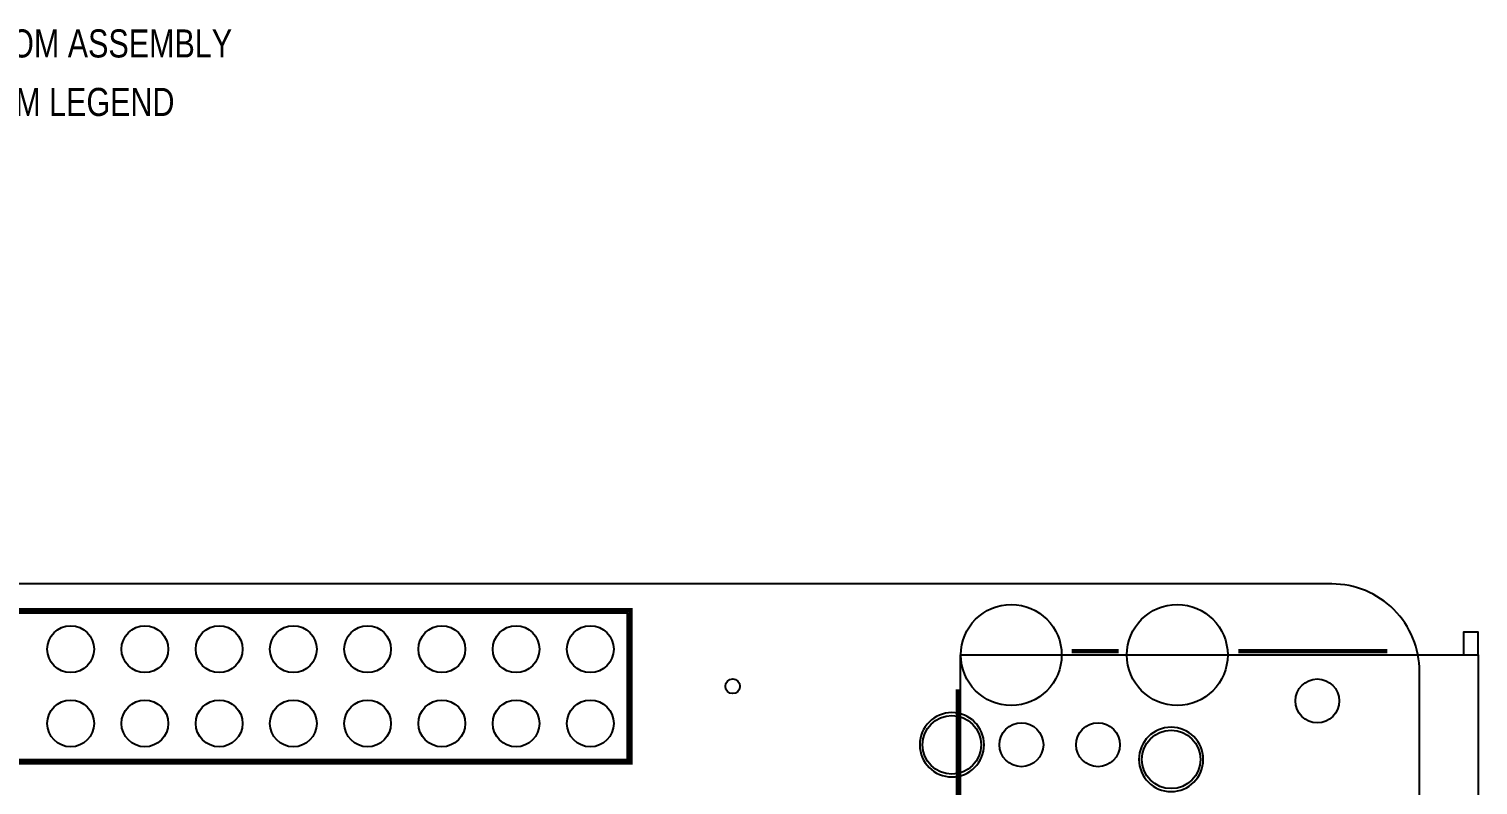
# Model space of a CAD drawing. Extents: x -2.3 to 87, y -2.5 to 75.
# Drawn here: x 37.42 to 87, y 49.12 to 74.97 of the extents above; entities that cross this region are included whole.
import ezdxf

# ---------------------------------------------------------------- set-up
doc = ezdxf.new("R2010")
doc.units = 0
for name, color, linetype in [('BOARD_OUTLINE', 85, 'CONTINUOUS'), ('PARTS_BOTTOM', 12, 'CONTINUOUS'), ('PARTS_TOP', 30, 'CONTINUOUS'), ('PINS_BOTTOM', 5, 'CONTINUOUS'), ('PINS_TOP', 1, 'CONTINUOUS'), ('SILK_BOTTOM', 85, 'CONTINUOUS'), ('SILK_TOP', 2, 'CONTINUOUS')]:
    doc.layers.add(name, color=color, linetype=linetype)

msp = doc.modelspace()

# ---------------------------------------------------------------- linework, layer by layer
at = {"layer": 'BOARD_OUTLINE'}
msp.add_lwpolyline([(3, 0), (82, 0, 0.414214), (85, 3), (85, 53, 0.414214), (82, 56), (3, 56, 0.414214), (0, 53), (0, 3, 0.414214)], format="xyb", close=True, dxfattribs=at)
at = {"layer": 'PARTS_BOTTOM'}
for points in [[(70.1, 50.5, 1), (67.9, 50.5, 1), (70.1, 50.5)], [(77.6, 50, 1), (75.4, 50, 1), (77.6, 50)]]:
    msp.add_lwpolyline(points, format="xyb", dxfattribs=at)
at = {"layer": 'PARTS_TOP'}
for points in [[(7.1, 50), (57.9, 50), (57.9, 55), (7.1, 55), (7.1, 50)], [(87, 53.57), (87, 54.35), (86.5, 54.35), (86.5, 53.57)], [(87, 40.43), (69.3, 40.43), (69.3, 53.57), (87, 53.57), (87, 39.65), (86.5, 39.65), (86.5, 40.43)]]:
    msp.add_lwpolyline(points, dxfattribs=at)
at = {"layer": 'PINS_BOTTOM'}
for centre, radius in [((71.03, 53.57), 1.725), ((76.71, 53.57), 1.725), ((38.85, 53.77), 0.8), ((41.39, 53.77), 0.8), ((43.93, 53.77), 0.8), ((46.47, 53.77), 0.8), ((49.01, 53.77), 0.8), ((51.55, 53.77), 0.8), ((54.09, 53.77), 0.8), ((56.63, 53.77), 0.8), ((61.5, 52.5), 0.25), ((81.5, 52), 0.75), ((38.85, 51.23), 0.8), ((41.39, 51.23), 0.8), ((43.93, 51.23), 0.8), ((46.47, 51.23), 0.8), ((49.01, 51.23), 0.8), ((51.55, 51.23), 0.8), ((54.09, 51.23), 0.8), ((56.63, 51.23), 0.8), ((69, 50.5), 1), ((71.38, 50.5), 0.75), ((74, 50.5), 0.75), ((76.5, 50), 1)]:
    msp.add_circle(centre, radius, dxfattribs=at)
at = {"layer": 'PINS_TOP'}
for centre, radius in [((71.03, 53.57), 1.725), ((76.71, 53.57), 1.725), ((38.85, 53.77), 0.8), ((41.39, 53.77), 0.8), ((43.93, 53.77), 0.8), ((46.47, 53.77), 0.8), ((49.01, 53.77), 0.8), ((51.55, 53.77), 0.8), ((54.09, 53.77), 0.8), ((56.63, 53.77), 0.8), ((61.5, 52.5), 0.25), ((38.85, 51.23), 0.8), ((41.39, 51.23), 0.8), ((43.93, 51.23), 0.8), ((46.47, 51.23), 0.8), ((49.01, 51.23), 0.8), ((51.55, 51.23), 0.8), ((54.09, 51.23), 0.8), ((56.63, 51.23), 0.8), ((71.38, 50.5), 0.75), ((74, 50.5), 0.75)]:
    msp.add_circle(centre, radius, dxfattribs=at)
at = {"layer": 'SILK_TOP', "const_width": 0.15}
for points in [[(7, 55.1), (7, 50.4), (7.5, 49.9), (58, 49.9), (58, 55.1), (7, 55.1)], [(74.7, 53.7), (73.1, 53.7)], [(83.9, 53.7), (78.8, 53.7)], [(69.2, 41.6), (69.2, 52.4)]]:
    msp.add_lwpolyline(points, dxfattribs=at)

# ---------------------------------------------------------------- texts
at = {"layer": 'PARTS_BOTTOM', "width": 0.8125}
msp.add_text('BOTTOM ASSEMBLY', height=0.96, dxfattribs=at).set_placement((34, 74))
at = {"layer": 'SILK_BOTTOM', "width": 0.8125}
msp.add_text('BOTOM LEGEND', height=0.96, dxfattribs=at).set_placement((34, 72))

doc.saveas('drawing.dxf')
